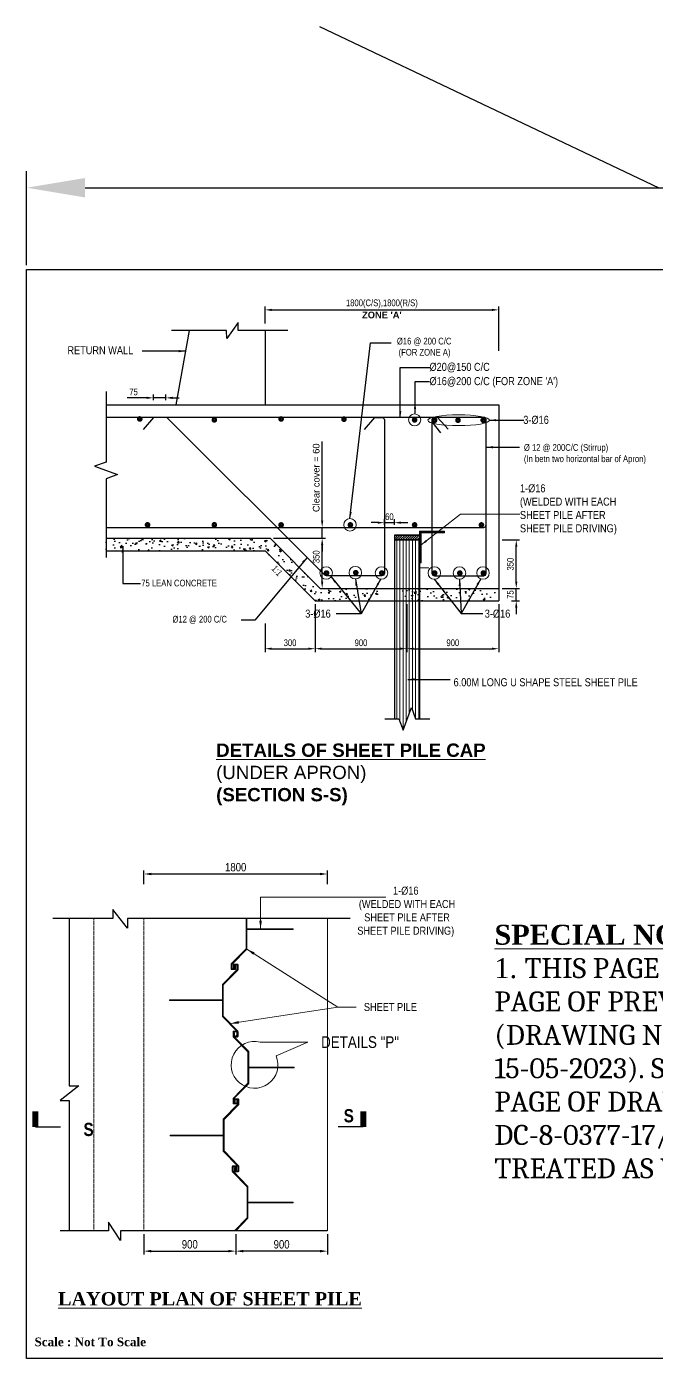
# Model space of a CAD drawing. Extents: x -119161 to 3778985, y -718511 to -30958.
# Drawn here: x 2916598 to 2920370, y -694622 to -686637 of the extents above; entities that cross this region are included whole.
import ezdxf

# ---------------------------------------------------------------- set-up
doc = ezdxf.new("R2010")
doc.units = 0
doc.header["$MEASUREMENT"] = 0
doc.linetypes.add('DASHED', pattern=[0.75, 0.5, -0.25])
doc.layers.get('0').update_dxf_attribs({"linetype": 'CONTINUOUS'})
doc.layers.get('DEFPOINTS').update_dxf_attribs({"linetype": 'CONTINUOUS'})
for name, color, linetype, lineweight in [('Dim', 7, 'CONTINUOUS', 9), ('HATCH', 252, 'CONTINUOUS', 5), ('ROD', 1, 'CONTINUOUS', 30), ('Sheet Pile', 13, 'CONTINUOUS', 18), ('slop', 8, 'CONTINUOUS', 9), ('TEXT-ROOM', 4, 'CONTINUOUS', 5)]:
    doc.layers.add(name, color=color, linetype=linetype, lineweight=lineweight)
for name, color, linetype in [('LINE', 7, 'CONTINUOUS'), ('REINF.', 1, 'CONTINUOUS'), ('TEXT', 10, 'CONTINUOUS'), ('TXT', 7, 'CONTINUOUS')]:
    doc.layers.add(name, color=color, linetype=linetype)
doc.styles.add('1-2', font='arial.ttf')
doc.styles.add('ARIAL', font='ARIALN.TTF')
doc.styles.add('Arial-25', font='arial.ttf')
doc.styles.add('DIM', font='isocp3.shx')
doc.styles.get("Standard").update_dxf_attribs({"font": 'times.ttf', "height": 250})
doc.styles.add('text', font='ARIALN.TTF', dxfattribs={"height": 1.6})
doc.dimstyles.new('1-2', dxfattribs={"dimtxt": 240, "dimasz": 360, "dimexe": 120, "dimexo": 120, "dimgap": 24, "dimtad": 1, "dimdec": 0, "dimzin": 3, "dimdsep": 46, "dimtxsty": '1-2', "dimblk": 'DOTSMALL', "dimcen": 0, "dimdle": 120, "dimclrd": 256, "dimclre": 256, "dimclrt": 6, "dimadec": 0, "dimazin": 0, "dimtfac": 0.6, "dimtdec": 0, "dimtofl": 0, "dimtmove": 2, "dimatfit": 3, "dimfxl": 2, "dimfrac": 1, "dimtolj": 1, "dimtzin": 0, "dimlwd": 13, "dimlwe": 13, "dimarcsym": 0})
doc.dimstyles.new('3', dxfattribs={"dimtxt": 225, "dimasz": 350, "dimexe": 100, "dimexo": 25, "dimgap": 9, "dimtad": 0, "dimdec": 0, "dimzin": 0, "dimdsep": 46, "dimtxsty": 'Standard', "dimcen": 0, "dimclrt": 256, "dimadec": 0, "dimazin": 0, "dimtfac": 1, "dimtdec": 0, "dimtofl": 0, "dimtmove": 2, "dimatfit": 3, "dimfxl": 1, "dimtolj": 1, "dimtzin": 0, "dimarcsym": 0})
doc.dimstyles.new('dim_20', dxfattribs={"dimtxt": 40, "dimasz": 40, "dimexe": 20, "dimexo": 20, "dimgap": 15, "dimtad": 1, "dimdec": 0, "dimzin": 0, "dimdsep": 46, "dimtxsty": 'DIM', "dimcen": 150, "dimclrd": 5, "dimclre": 5, "dimclrt": 7, "dimadec": 0, "dimazin": 0, "dimtfac": 1, "dimtdec": 0, "dimtmove": 0, "dimatfit": 3, "dimfxl": 20, "dimtolj": 1, "dimtzin": 0, "dimarcsym": 0})

# ---------------------------------------------------------------- blocks, each defined once
blk = doc.blocks.new('_DotSmall')
at = {"color": 0, "linetype": 'ByBlock', "const_width": 0.5}
blk.add_lwpolyline([(-0.0625, 0, 1), (0.0625, 0, 1)], format="xyb", close=True, dxfattribs=at)
blk = doc.blocks.new('*D461')
at = {"layer": 'DEFPOINTS', "color": 0, "lineweight": -2, "ltscale": 50}
for p in [(2917849.9, -693857.2), (2918399.9, -693857.2), (2917849.9, -693978.8)]:
    blk.add_point(p, dxfattribs=at)
at = {"layer": 'Dim', "color": 5, "lineweight": -2, "ltscale": 50}
for p, q in [((2917849.9, -693877.2), (2917849.9, -693998.8)), ((2918399.9, -693877.2), (2918399.9, -693998.8)), ((2918354.9, -693978.8), (2917894.9, -693978.8))]:
    blk.add_line(p, q, dxfattribs=at)
for points in [[(2917894.9, -693971.3), (2917894.9, -693986.3), (2917849.9, -693978.8)], [(2918354.9, -693971.3), (2918354.9, -693986.3), (2918399.9, -693978.8)]]:
    blk.add_solid(points, dxfattribs=at)
at = {"layer": 'Dim', "color": 7, "ltscale": 50, "insert": (2918124.9, -693938.3), "char_height": 50, "attachment_point": 5, "style": 'ARIAL'}
blk.add_mtext('\\A1;900', dxfattribs=at)
blk = doc.blocks.new('*D462')
at = {"layer": 'DEFPOINTS', "color": 0, "lineweight": -2, "ltscale": 50}
for p in [(2917299.9, -693857.2), (2917849.9, -693857.2), (2917849.9, -693978.8)]:
    blk.add_point(p, dxfattribs=at)
at = {"layer": 'Dim', "color": 5, "lineweight": -2, "ltscale": 50}
for p, q in [((2917299.9, -693877.2), (2917299.9, -693998.8)), ((2917849.9, -693877.2), (2917849.9, -693998.8)), ((2917344.9, -693978.8), (2917804.9, -693978.8))]:
    blk.add_line(p, q, dxfattribs=at)
for points in [[(2917344.9, -693971.3), (2917344.9, -693986.3), (2917299.9, -693978.8)], [(2917804.9, -693971.3), (2917804.9, -693986.3), (2917849.9, -693978.8)]]:
    blk.add_solid(points, dxfattribs=at)
at = {"layer": 'Dim', "color": 7, "ltscale": 50, "insert": (2917574.9, -693938.3), "char_height": 50, "attachment_point": 5, "style": 'ARIAL'}
blk.add_mtext('\\A1;900', dxfattribs=at)
blk = doc.blocks.new('*D463')
at = {"layer": 'DEFPOINTS', "color": 0, "lineweight": -2, "ltscale": 50}
for p in [(2917299.9, -691717.6), (2917299.9, -691798.6), (2918399.9, -691798.6)]:
    blk.add_point(p, dxfattribs=at)
at = {"layer": 'Dim', "color": 5, "lineweight": -2, "ltscale": 50}
for p, q in [((2917299.9, -691778.6), (2917299.9, -691697.6)), ((2918399.9, -691778.6), (2918399.9, -691697.6)), ((2918354.9, -691717.6), (2917344.9, -691717.6))]:
    blk.add_line(p, q, dxfattribs=at)
for points in [[(2917344.9, -691710.1), (2917344.9, -691725.1), (2917299.9, -691717.6)], [(2918354.9, -691710.1), (2918354.9, -691725.1), (2918399.9, -691717.6)]]:
    blk.add_solid(points, dxfattribs=at)
at = {"layer": 'Dim', "color": 7, "ltscale": 50, "insert": (2917849.9, -691677), "char_height": 50, "attachment_point": 5, "style": 'ARIAL'}
blk.add_mtext('\\A1;1800', dxfattribs=at)
blk = doc.blocks.new('sec')
at = {"layer": 'TEXT', "color": 5, "const_width": 200}
blk.add_lwpolyline([(0, 0), (0, 537)], dxfattribs=at)
at = {"layer": 'TEXT', "color": 5}
blk.add_lwpolyline([(0, 0), (-848, 0)], dxfattribs=at)
blk = doc.blocks.new('*D464')
at = {"layer": 'DEFPOINTS', "color": 0, "linetype": 'Continuous', "lineweight": -2}
for p in [(2918325.6, -690079.9), (2918875.6, -690079.9), (2918875.6, -690366.8)]:
    blk.add_point(p, dxfattribs=at)
at = {"layer": 'Dim', "color": 5, "linetype": 'Continuous', "lineweight": -2}
for p, q in [((2918325.6, -690099.9), (2918325.6, -690386.8)), ((2918875.6, -690099.9), (2918875.6, -690386.8)), ((2918365.6, -690366.8), (2918835.6, -690366.8))]:
    blk.add_line(p, q, dxfattribs=at)
for points in [[(2918365.6, -690360.2), (2918365.6, -690373.5), (2918325.6, -690366.8)], [(2918835.6, -690360.2), (2918835.6, -690373.5), (2918875.6, -690366.8)]]:
    blk.add_solid(points, dxfattribs=at)
at = {"layer": 'Dim', "color": 7, "linetype": 'Continuous', "insert": (2918600.6, -690331.4), "char_height": 40, "attachment_point": 5, "style": 'ARIAL'}
blk.add_mtext('\\A1;900', dxfattribs=at)
blk = doc.blocks.new('*D465')
at = {"layer": 'DEFPOINTS', "color": 0, "linetype": 'Continuous', "lineweight": -2}
for p in [(2918875.6, -690079.9), (2919425.6, -690079.9), (2919425.6, -690366.8)]:
    blk.add_point(p, dxfattribs=at)
at = {"layer": 'Dim', "color": 5, "linetype": 'Continuous', "lineweight": -2}
for p, q in [((2918875.6, -690099.9), (2918875.6, -690386.8)), ((2919425.6, -690099.9), (2919425.6, -690386.8)), ((2918915.6, -690366.8), (2919385.6, -690366.8))]:
    blk.add_line(p, q, dxfattribs=at)
for points in [[(2918915.6, -690360.2), (2918915.6, -690373.5), (2918875.6, -690366.8)], [(2919385.6, -690360.2), (2919385.6, -690373.5), (2919425.6, -690366.8)]]:
    blk.add_solid(points, dxfattribs=at)
at = {"layer": 'Dim', "color": 7, "linetype": 'Continuous', "insert": (2919150.6, -690331.4), "char_height": 40, "attachment_point": 5, "style": 'ARIAL'}
blk.add_mtext('\\A1;900', dxfattribs=at)
blk = doc.blocks.new('*D466')
at = {"layer": 'DEFPOINTS', "color": 0, "linetype": 'Continuous', "lineweight": -2}
for p in [(2919425.6, -689714.9), (2919530.8, -689714.9), (2919425.6, -690004.9)]:
    blk.add_point(p, dxfattribs=at)
at = {"layer": 'Dim', "color": 5, "linetype": 'Continuous', "lineweight": -2}
for p, q in [((2919445.6, -689714.9), (2919550.8, -689714.9)), ((2919530.8, -689964.9), (2919530.8, -689754.9)), ((2919445.6, -690004.9), (2919550.8, -690004.9))]:
    blk.add_line(p, q, dxfattribs=at)
for points in [[(2919524.2, -689754.9), (2919537.5, -689754.9), (2919530.8, -689714.9)], [(2919524.2, -689964.9), (2919537.5, -689964.9), (2919530.8, -690004.9)]]:
    blk.add_solid(points, dxfattribs=at)
at = {"layer": 'Dim', "color": 7, "linetype": 'Continuous', "insert": (2919495.4, -689859.9), "char_height": 40, "attachment_point": 5, "rotation": 90, "style": 'ARIAL'}
blk.add_mtext('\\A1;350', dxfattribs=at)
blk = doc.blocks.new('*D467')
at = {"layer": 'DEFPOINTS', "color": 0, "linetype": 'Continuous', "lineweight": -2}
for p in [(2917356.5, -688862.7), (2917356.5, -688895.9), (2917431.5, -688895.9)]:
    blk.add_point(p, dxfattribs=at)
at = {"layer": 'Dim', "color": 5, "linetype": 'Continuous', "lineweight": -2}
for p, q in [((2917316.5, -688862.7), (2917199.5, -688862.7)), ((2917356.5, -688875.9), (2917356.5, -688842.7)), ((2917431.5, -688862.7), (2917356.5, -688862.7)), ((2917431.5, -688875.9), (2917431.5, -688842.7)), ((2917471.5, -688862.7), (2917511.5, -688862.7))]:
    blk.add_line(p, q, dxfattribs=at)
for points in [[(2917316.5, -688856), (2917316.5, -688869.4), (2917356.5, -688862.7)], [(2917471.5, -688856), (2917471.5, -688869.4), (2917431.5, -688862.7)]]:
    blk.add_solid(points, dxfattribs=at)
at = {"layer": 'Dim', "color": 7, "linetype": 'Continuous', "insert": (2917238, -688827.3), "char_height": 40, "attachment_point": 5, "style": 'ARIAL'}
blk.add_mtext('\\A1;75', dxfattribs=at)
blk = doc.blocks.new('*D468')
at = {"layer": 'DEFPOINTS', "color": 0, "lineweight": -2, "ltscale": 50}
for p in [(2918056.6, -689704.9), (2918368, -689704.9), (2918356.6, -690004.9)]:
    blk.add_point(p, dxfattribs=at)
at = {"layer": 'Dim', "color": 5, "lineweight": -2, "ltscale": 50}
for p, q in [((2918076.6, -689704.9), (2918388, -689704.9)), ((2918368, -689964.9), (2918368, -689744.9)), ((2918376.6, -690004.9), (2918388, -690004.9))]:
    blk.add_line(p, q, dxfattribs=at)
for points in [[(2918361.3, -689744.9), (2918374.6, -689744.9), (2918368, -689704.9)], [(2918361.3, -689964.9), (2918374.6, -689964.9), (2918368, -690004.9)]]:
    blk.add_solid(points, dxfattribs=at)
at = {"layer": 'Dim', "color": 7, "ltscale": 50, "insert": (2918332.5, -689815.6), "char_height": 40, "attachment_point": 5, "rotation": 90, "style": 'ARIAL'}
blk.add_mtext('\\A1;350', dxfattribs=at)
blk = doc.blocks.new('*D469')
at = {"layer": 'DEFPOINTS', "color": 0, "linetype": 'Continuous', "lineweight": -2}
for p in [(2918025.6, -690196.4), (2918325.6, -690285.9), (2918325.6, -690366.8)]:
    blk.add_point(p, dxfattribs=at)
at = {"layer": 'Dim', "color": 5, "linetype": 'Continuous', "lineweight": -2}
for p, q in [((2918025.6, -690216.4), (2918025.6, -690386.8)), ((2918325.6, -690305.9), (2918325.6, -690386.8)), ((2918065.6, -690366.8), (2918285.6, -690366.8))]:
    blk.add_line(p, q, dxfattribs=at)
for points in [[(2918065.6, -690360.2), (2918065.6, -690373.5), (2918025.6, -690366.8)], [(2918285.6, -690360.2), (2918285.6, -690373.5), (2918325.6, -690366.8)]]:
    blk.add_solid(points, dxfattribs=at)
at = {"layer": 'Dim', "color": 7, "linetype": 'Continuous', "insert": (2918175.6, -690331.4), "char_height": 40, "attachment_point": 5, "style": 'ARIAL'}
blk.add_mtext('\\A1;300', dxfattribs=at)
blk = doc.blocks.new('*D470')
at = {"layer": 'DEFPOINTS', "color": 0, "lineweight": -2, "ltscale": 50}
for p in [(2918800.6, -689611), (2918740.6, -689644.7), (2918800.6, -689644.7)]:
    blk.add_point(p, dxfattribs=at)
at = {"layer": 'Dim', "color": 5, "lineweight": -2, "ltscale": 50}
for p, q in [((2918700.6, -689611), (2918660.6, -689611)), ((2918740.6, -689624.7), (2918740.6, -689591)), ((2918740.6, -689611), (2918800.6, -689611)), ((2918800.6, -689624.7), (2918800.6, -689591)), ((2918840.6, -689611), (2918880.6, -689611))]:
    blk.add_line(p, q, dxfattribs=at)
for points in [[(2918700.6, -689604.4), (2918700.6, -689617.7), (2918740.6, -689611)], [(2918840.6, -689604.4), (2918840.6, -689617.7), (2918800.6, -689611)]]:
    blk.add_solid(points, dxfattribs=at)
at = {"layer": 'Dim', "color": 7, "ltscale": 50, "insert": (2918770.6, -689575.6), "char_height": 40, "attachment_point": 5, "style": 'ARIAL'}
blk.add_mtext('\\A1;60', dxfattribs=at)
blk = doc.blocks.new('*D471')
at = {"layer": 'DEFPOINTS', "color": 0, "lineweight": -2, "ltscale": 50}
for p in [(2918037.7, -689639.9), (2918056.6, -689704.9), (2918368, -689639.9)]:
    blk.add_point(p, dxfattribs=at)
at = {"layer": 'Dim', "color": 5, "lineweight": -2, "ltscale": 50}
for p, q in [((2918368, -689599.9), (2918368, -689123.8)), ((2918057.7, -689639.9), (2918388, -689639.9)), ((2918076.6, -689704.9), (2918388, -689704.9)), ((2918368, -689704.9), (2918368, -689639.9)), ((2918368, -689744.9), (2918368, -689784.9))]:
    blk.add_line(p, q, dxfattribs=at)
for points in [[(2918361.3, -689599.9), (2918374.6, -689599.9), (2918368, -689639.9)], [(2918361.3, -689744.9), (2918374.6, -689744.9), (2918368, -689704.9)]]:
    blk.add_solid(points, dxfattribs=at)
at = {"layer": 'Dim', "color": 7, "ltscale": 50, "insert": (2918332.3, -689341.8), "char_height": 40, "attachment_point": 5, "rotation": 90, "style": 'DIM'}
blk.add_mtext('\\A1;{\\fArial|b0|i0|c0|p34;Clear cover = 60}', dxfattribs=at)
blk = doc.blocks.new('*D472')
at = {"layer": 'DEFPOINTS', "color": 0, "linetype": 'Continuous', "lineweight": -2}
for p in [(2919425.6, -688335.3), (2918025.6, -688436.4), (2919425.6, -688600.1)]:
    blk.add_point(p, dxfattribs=at)
at = {"layer": 'Dim', "color": 5, "linetype": 'Continuous', "lineweight": -2}
for p, q in [((2918025.6, -688416.4), (2918025.6, -688315.3)), ((2918065.6, -688335.3), (2919385.6, -688335.3)), ((2919425.6, -688580.1), (2919425.6, -688315.3))]:
    blk.add_line(p, q, dxfattribs=at)
for points in [[(2918065.6, -688328.6), (2918065.6, -688342), (2918025.6, -688335.3)], [(2919385.6, -688328.6), (2919385.6, -688342), (2919425.6, -688335.3)]]:
    blk.add_solid(points, dxfattribs=at)
at = {"layer": 'Dim', "color": 7, "linetype": 'Continuous', "char_height": 40, "attachment_point": 5, "style": 'ARIAL'}
for s, insert in [('\\A1;1800(C/S),1800(R/S)', (2918725.6, -688299.1)), ("\\A1;{\\fArial|b1|i0|c0|p34;ZONE 'A'}", (2918725.6, -688366))]:
    blk.add_mtext(s, dxfattribs=dict(at, insert=insert))
blk = doc.blocks.new('*D473')
at = {"layer": 'DEFPOINTS', "color": 0, "linetype": 'Continuous', "lineweight": -2}
for p in [(2919461, -690004.9), (2919530.8, -690004.9), (2919482.4, -690079.9)]:
    blk.add_point(p, dxfattribs=at)
at = {"layer": 'Dim', "color": 5, "linetype": 'Continuous', "lineweight": -2}
for p, q in [((2919530.8, -689964.9), (2919530.8, -689924.9)), ((2919481, -690004.9), (2919550.8, -690004.9)), ((2919530.8, -690079.9), (2919530.8, -690004.9)), ((2919502.4, -690079.9), (2919550.8, -690079.9)), ((2919530.8, -690119.9), (2919530.8, -690159.9))]:
    blk.add_line(p, q, dxfattribs=at)
for points in [[(2919524.2, -689964.9), (2919537.5, -689964.9), (2919530.8, -690004.9)], [(2919524.2, -690119.9), (2919537.5, -690119.9), (2919530.8, -690079.9)]]:
    blk.add_solid(points, dxfattribs=at)
at = {"layer": 'Dim', "color": 7, "linetype": 'Continuous', "insert": (2919495.5, -690042.4), "char_height": 40, "attachment_point": 5, "rotation": 90, "style": 'ARIAL'}
blk.add_mtext('\\A1;75', dxfattribs=at)
blk = doc.blocks.new('*D474')
at = {"layer": 'DEFPOINTS', "color": 0, "lineweight": -2, "ltscale": 0.5}
for p in [(2925830.5, -687602.9), (2916597.5, -688092.7), (2925830.5, -688092.7)]:
    blk.add_point(p, dxfattribs=at)
at = {"layer": 'LINE', "color": 0, "lineweight": -2, "ltscale": 0.5}
for p, q in [((2916597.5, -688067.7), (2916597.5, -687502.9)), ((2925830.5, -688067.7), (2925830.5, -687502.9)), ((2916947.5, -687602.9), (2920858.5, -687602.9)), ((2925480.5, -687602.9), (2921569.6, -687602.9))]:
    blk.add_line(p, q, dxfattribs=at)
for points in [[(2916947.5, -687544.6), (2916947.5, -687661.3), (2916597.5, -687602.9)], [(2925480.5, -687544.6), (2925480.5, -687661.3), (2925830.5, -687602.9)]]:
    blk.add_solid(points, dxfattribs=at)
at = {"layer": 'LINE', "ltscale": 0.5, "insert": (2921214, -687602.9), "char_height": 250, "attachment_point": 5}
blk.add_mtext('\\A1;9233', dxfattribs=at)

msp = doc.modelspace()

# ---------------------------------------------------------------- hatches: boundary and pattern name
at = {"layer": 'Dim', "lineweight": 15}
h = msp.add_hatch(dxfattribs=at)
h.set_pattern_fill('ANSI31', color=15)
h.set_pattern_definition([(45, (2787917.10823, -684996.89065), (-0.08838834765, 0.08838834765), [])])
h.paths.add_polyline_path([(2918950.6, -689662.6), (2918950.6, -689852.6), (2918960.6, -689852.6), (2918960.6, -689672.6), (2919100.6, -689672.6), (2919100.6, -689662.6)])
at = {"layer": 'HATCH', "ltscale": 50}
h = msp.add_hatch(dxfattribs=at)
h.set_pattern_fill('ANSI31', color=256, scale=80)
h.set_pattern_definition([(45, (42193.403, 33537.246), (-7.071067812, 7.071067812), [])])
h.paths.add_polyline_path([(2918950.6, -689686.6), (2918800.6, -689686.6), (2918800.6, -689714.9), (2918950.6, -689714.9)])
h = msp.add_hatch(dxfattribs=at)
h.set_pattern_fill('ANSI31', color=256, scale=150, angle=45)
h.set_pattern_definition([(90, (62365.126, 31984.363), (-18.75, 4e-15), [])])
h.paths.add_polyline_path([(2918803.8, -690787), (2918827.7, -690787), (2918852.7, -690855.7), (2918902.7, -690718.4), (2918927.7, -690787), (2918950.4, -690787), (2918949.4, -689715.9), (2918801.5, -689715.9)])
at = {"layer": 'TXT', "ltscale": 50}
h = msp.add_hatch(dxfattribs=at)
h.set_pattern_fill('AR-CONC', color=256, scale=15)
h.set_pattern_definition([(50, (62267.22, 31964.16), (107.5890274, -9.4128202), [11.25, -123.75]), (355, (62267.22, 31964.16), (-20.8127, 112.82882), [9, -99]), (100.4514445, (62276.19, 31963.38), (86.776327, 103.4159986), [9.561029, -105.171317]), (46.1842, (62267.22, 31994.16), (160.0861996, -24.827892), [16.875, -185.625]), (96.6356355, (62280.56, 31992.1), (140.199292, 146.11779), [14.341551, -157.757064]), (351.184164, (62267.22, 31994.16), (140.199292, 146.11779), [13.5, -148.5]), (21, (62282.22, 31986.66), (89.5360578, -60.3928336), [11.25, -123.75]), (326, (62282.22, 31986.66), (36.4972998, 108.7725068), [9, -99]), (71.4514447, (62289.68, 31981.63), (126.0333565, 48.379673), [9.5610285, -105.171317]), (37.5, (62267.22, 31964.16), (1.8239783, 49.93407807), [0, -97.8, 0, -100.5, 0, -99.375]), (7.5, (62267.22, 31964.16), (39.4604306, 59.1617568), [0, -57.3, 0, -95.55, 0, -37.875]), (327.5, (62233.77, 31964.16), (80.0733654, -3.38323076), [0, -37.5, 0, -117, 0, -155.25]), (317.5, (62218.77, 31964.16), (87.4779254, 15.0157473), [0, -48.75, 0, -77.7, 0, -110.25])])
h.paths.add_polyline_path([(2919425.6, -690004.9), (2918850.6, -690004.9), (2918850.6, -690079.9), (2919425.6, -690079.9)])
h.paths.add_polyline_path([(2917073.3, -689704.9), (2917073.3, -689779.9), (2918025.6, -689779.9), (2918325.6, -690079.9), (2918700.6, -690079.9), (2918700.6, -690004.9), (2918356.6, -690004.9), (2918056.6, -689704.9)])

# ---------------------------------------------------------------- linework, layer by layer
at = {"layer": 'Dim', "ltscale": 50}
for points in [[(2918800.6, -689714.9), (2918800.6, -689686.6), (2918950.6, -689686.6), (2918950.6, -689714.9)], [(2917928, -692875.9), (2917928, -692879.9)]]:
    msp.add_lwpolyline(points, dxfattribs=at)
at = {"layer": 'Dim', "color": 7, "lineweight": 15}
for points in [[(2918930.6, -689714.9), (2918950.6, -689714.9)], [(2918950.6, -689852.6), (2918950.6, -689662.6), (2919100.6, -689662.6), (2919100.6, -689672.6), (2919100.6, -689672.6), (2919100.6, -689672.6)], [(2918960.6, -689852.6), (2918960.6, -689672.6), (2919100.6, -689672.6)], [(2918960.6, -689852.6), (2918950.6, -689852.6)], [(2918399.9, -691984.6), (2918399.9, -693857.2)], [(2917916.9, -692046.6), (2918194.9, -692046.6)], [(2917916.9, -692050.6), (2918194.9, -692050.6)], [(2918194.9, -692046.6), (2918194.9, -692050.6)], [(2917769.9, -692472.3), (2917452.4, -692472.3)], [(2917452.4, -692472.3), (2917452.4, -692476.3)], [(2917769.9, -692476.3), (2917452.4, -692476.3)], [(2917928, -692875.9), (2918199.5, -692875.9)], [(2917928, -692879.9), (2918199.5, -692879.9)], [(2918199.5, -692875.9), (2918199.5, -692879.9)], [(2917775, -693283.9), (2917457.4, -693283.9)], [(2917457.4, -693283.9), (2917457.4, -693287.9)], [(2917775, -693287.9), (2917457.4, -693287.9)], [(2917923.4, -693684.4), (2918194.9, -693684.4)], [(2917923.4, -693688.4), (2918194.9, -693688.4)], [(2918194.9, -693684.4), (2918194.9, -693688.4)]]:
    msp.add_lwpolyline(points, dxfattribs=at)
at = {"layer": 'Dim', "color": 7, "linetype": 'DASHED', "lineweight": 15, "ltscale": 10}
for points in [[(2916999.9, -691984.6), (2916999.9, -693857.2)], [(2917299.9, -691984.6), (2917299.9, -693857.2)]]:
    msp.add_lwpolyline(points, dxfattribs=at)
at = {"layer": 'Dim', "color": 1, "linetype": 'Continuous', "lineweight": 15, "ltscale": 10}
msp.add_lwpolyline([(2917996.7, -692726.3), (2918281.8, -692726.3), (2918091.7, -692807.7, -4.239272)], format="xyb", close=True, dxfattribs=at)
at = {"layer": 'Dim', "ltscale": 50}
for centre, radius in [((2918921.9, -688995.1), 36.3), ((2918534.6, -689624.1), 37.5), ((2918391.8, -689912.5), 37.5), ((2918567, -689910.9), 37.5), ((2918723.2, -689912.5), 37.5), ((2919039.8, -689912.5), 37.5), ((2919190.5, -689913.1), 37.5), ((2919331.3, -689912.5), 37.5)]:
    msp.add_circle(centre, radius, dxfattribs=at)
msp.add_ellipse((2919185.5, -688996.9), major_axis=(-184.8, -0.1), ratio=0.176239, dxfattribs=at)
at = {"layer": 'LINE', "color": 0, "linetype": 'ByBlock', "lineweight": -2}
msp.add_line((2918352.1, -686637), (2920385.3, -687602.9), dxfattribs=at)
at = {"layer": 'LINE'}
msp.add_lwpolyline([(2925830.5, -694621.7), (2916597.5, -694621.7), (2916597.5, -688092.7), (2925830.5, -688092.7)], close=True, dxfattribs=at)
at = {"layer": 'LINE', "linetype": 'Continuous', "ltscale": 50}
for points in [[(2918161.3, -688459.7), (2917865.6, -688459.7), (2917864.5, -688411.6), (2917796, -688507.8), (2917795.6, -688459.7), (2917465.9, -688459.7)], [(2917073.3, -688825.6), (2917073.3, -689248.1), (2917004.6, -689273.1), (2917142, -689323.1), (2917073.3, -689348.1), (2917073.3, -689819.1)], [(2918742.7, -690787), (2918827.7, -690787), (2918852.7, -690855.7), (2918902.7, -690718.4), (2918927.7, -690787), (2919012.7, -690787)]]:
    msp.add_lwpolyline(points, dxfattribs=at)
at = {"layer": 'LINE', "ltscale": 50}
for points in [[(2917571.2, -688459.7), (2917491.5, -688904.9)], [(2918025.6, -688459.7), (2918025.6, -688904.9)], [(2917073.3, -688904.9), (2919425.6, -688904.9)], [(2919425.6, -688904.9), (2919425.6, -690079.9)], [(2917073.3, -689704.9), (2918056.6, -689704.9)], [(2918056.6, -689704.9), (2918356.6, -690004.9)], [(2917073.3, -689779.9), (2918025.6, -689779.9)], [(2918025.6, -689779.9), (2918325.6, -690079.9)], [(2918356.6, -690004.9), (2919425.6, -690004.9)], [(2918325.6, -690079.9), (2919425.6, -690079.9)]]:
    msp.add_lwpolyline(points, dxfattribs=at)
at = {"layer": 'LINE', "color": 13, "ltscale": 50, "const_width": 10}
msp.add_lwpolyline([(2918800.6, -689686.6), (2918950.6, -689686.6)], dxfattribs=at)
at = {"layer": 'LINE', "ltscale": 50, "const_width": 10}
msp.add_lwpolyline([(2918800.6, -689714.9), (2918950.6, -689714.9)], dxfattribs=at)
at = {"layer": 'LINE'}
for points in [[(2918800.6, -689714.9), (2918800.6, -690787)], [(2918950.6, -689714.9), (2918950.6, -690787)]]:
    msp.add_lwpolyline(points, dxfattribs=at)
at = {"layer": 'LINE', "color": 5}
for points in [[(2918536.7, -691984.6), (2917201.7, -691984.6), (2917201.7, -692043.2), (2917114.3, -691931.3), (2917114.3, -691984.6), (2916754.9, -691984.6)], [(2916851.9, -691984.6), (2916851.9, -692988.3), (2916910.5, -692988.3), (2916798.6, -693075.7), (2916851.9, -693075.7), (2916851.9, -693857.2)], [(2918397.6, -693857.2), (2917159.6, -693857.2), (2917159.6, -693914.2), (2917087.9, -693806), (2917087.9, -693857.2), (2916798.6, -693857.2)]]:
    msp.add_lwpolyline(points, dxfattribs=at)
at = {"layer": 'REINF.'}
for points in [[(2919059.1, -688981.3, 0.111186), (2919052.7, -688979.9), (2919040.6, -688979.9, 0.414214), (2919025.6, -688994.9), (2919025.6, -689914.9, 0.414214), (2919040.6, -689929.9), (2919335.6, -689929.9, 0.414214), (2919350.6, -689914.9), (2919350.6, -688994.9, 0.414214), (2919335.6, -688979.9), (2917073.3, -688979.9)], [(2918680.6, -688979.9), (2918725.6, -688979.9, -0.414214), (2918740.6, -688994.9), (2918740.6, -689914.9, -0.414214), (2918725.6, -689929.9), (2918393.9, -689929.9, -0.198912), (2918383.3, -689925.5), (2917442.1, -688984.3, 0.198912), (2917431.5, -688979.9), (2917360.6, -688979.9)], [(2917073.3, -689639.9), (2919335.6, -689639.9, 0.414214), (2919350.6, -689624.9), (2919350.6, -689604.9, 0.010712), (2919350.6, -689590.2)]]:
    msp.add_lwpolyline(points, format="xyb", dxfattribs=at)
for points in [[(2917356.5, -688979.9), (2917295.5, -689053)], [(2918680.7, -688979.9), (2918619.7, -689053)], [(2919026.8, -688989), (2919025.6, -688994.9), (2919025.6, -689007), (2919077.7, -689072.3)], [(2919059.1, -688981.3), (2919123.8, -689049.9)]]:
    msp.add_lwpolyline(points, dxfattribs=at)
at = {"layer": 'ROD', "const_width": 18.2}
for points in [[(2917267.8, -688986.8, 1), (2917282.6, -688991.8, 1)], [(2917714.5, -688992.5, 1), (2917729.3, -688997.4, 1)], [(2918129.3, -688986.9, -1), (2918114.5, -688991.9, -1)], [(2918506.2, -688988.2, -1), (2918491.3, -688993.1, -1)], [(2918914.5, -688992.6, 1), (2918929.3, -688997.6, 1)], [(2919034.1, -688994.4, 1), (2919049, -688999.3, 1)], [(2919174.3, -688994.4, 1), (2919189.2, -688999.3, 1)], [(2919340.3, -688994.4, -1), (2919325.4, -688999.3, -1)], [(2917314.5, -689621.7, 1), (2917329.3, -689626.7, 1)], [(2917714.5, -689621.7, 1), (2917729.3, -689626.7, 1)], [(2918129.3, -689622.2, -1), (2918114.5, -689627.1, -1)], [(2918544.3, -689622.2, -1), (2918529.5, -689627.1, -1)], [(2918914.5, -689622.2, 1), (2918929.3, -689627.1, 1)], [(2919329.3, -689622.2, -1), (2919314.5, -689627.1, -1)], [(2918386.6, -689910.6, 1), (2918401.5, -689915.5, 1)], [(2918576.7, -689908.9, -1), (2918561.9, -689913.9, -1)], [(2918732.9, -689910.6, -1), (2918718, -689915.5, -1)], [(2919034.6, -689910.6, 1), (2919049.5, -689915.5, 1)], [(2919200.2, -689911.1, -1), (2919185.3, -689916.1, -1)], [(2919341, -689910.6, -1), (2919326.1, -689915.5, -1)]]:
    msp.add_lwpolyline(points, format="xyb", close=True, dxfattribs=at)
at = {"layer": 'Sheet Pile', "color": 7, "lineweight": 15}
for points in [[(2917850, -692266.9), (2917850, -692266.9), (2917850, -692286, -0.414214), (2917845, -692291), (2917828, -692291, -0.414214), (2917823, -692286), (2917823, -692259, -0.228452), (2917824.9, -692255.1), (2917911.9, -692165.9), (2917911.9, -691984.6)], [(2917845, -692266.9), (2917845, -692286), (2917828, -692286), (2917828, -692259, 0.031344), (2917828.5, -692258.6), (2917916.9, -692168), (2917916.9, -691984.6)], [(2917841.9, -692281.8), (2917841.9, -692262.7), (2917858.8, -692262.7), (2917858.8, -692289.7, 0.031344), (2917858.4, -692290.1), (2917769.9, -692380.7), (2917769.9, -692571.9), (2917858.4, -692662.5, 0.031344), (2917858.8, -692663), (2917858.8, -692690), (2917841.9, -692690), (2917841.9, -692670.8)], [(2917836.9, -692281.8), (2917836.9, -692281.8), (2917836.9, -692262.7, -0.414214), (2917841.9, -692257.7), (2917858.8, -692257.7, -0.414214), (2917863.8, -692262.7), (2917863.8, -692289.7, -0.228452), (2917861.9, -692293.6), (2917774.9, -692382.8), (2917774.9, -692569.9), (2917861.9, -692659.1, -0.228452), (2917863.8, -692663), (2917863.8, -692690, -0.414214), (2917858.8, -692695), (2917841.9, -692695, -0.414214), (2917836.9, -692690), (2917836.9, -692670.8), (2917836.9, -692670.8)], [(2917861.1, -693072.4), (2917861.1, -693072.4), (2917861.1, -693091.5, -0.414214), (2917856.1, -693096.5), (2917839.1, -693096.5, -0.414214), (2917834.1, -693091.5), (2917834.1, -693064.6, -0.228452), (2917836, -693060.7), (2917923, -692971.5), (2917923, -692784.4), (2917836, -692695.2, -0.228452), (2917834.1, -692691.3), (2917834.1, -692664.3, -0.414214), (2917839.1, -692659.3), (2917856.1, -692659.3, -0.414214), (2917861.1, -692664.3), (2917861.1, -692683.4), (2917861.1, -692683.4)], [(2917856.1, -693072.4), (2917856.1, -693091.5), (2917839.1, -693091.5), (2917839.1, -693064.6, 0.031344), (2917839.6, -693064.1), (2917928, -692973.5), (2917928, -692782.3), (2917839.6, -692691.7, 0.031344), (2917839.1, -692691.3), (2917839.1, -692664.3), (2917856.1, -692664.3), (2917856.1, -692683.4)], [(2917846.9, -693089.4), (2917846.9, -693070.3), (2917863.8, -693070.3), (2917863.8, -693097.3, 0.031344), (2917863.4, -693097.7), (2917775, -693188.3), (2917775, -693379.5), (2917863.4, -693470.1, 0.031344), (2917863.8, -693470.5), (2917863.8, -693497.5), (2917846.9, -693497.5), (2917846.9, -693478.4)], [(2917841.9, -693089.4), (2917841.9, -693089.4), (2917841.9, -693070.3, -0.414214), (2917846.9, -693065.3), (2917863.8, -693065.3, -0.414214), (2917868.8, -693070.3), (2917868.8, -693097.3, -0.228452), (2917866.9, -693101.2), (2917780, -693190.3), (2917780, -693377.5), (2917866.9, -693466.6, -0.228452), (2917868.8, -693470.5), (2917868.8, -693497.5, -0.414214), (2917863.8, -693502.5), (2917846.9, -693502.5, -0.414214), (2917841.9, -693497.5), (2917841.9, -693478.4), (2917841.9, -693478.4)], [(2917843, -693857.2), (2917918.4, -693780), (2917918.4, -693592.9), (2917831.4, -693503.7, -0.228452), (2917829.5, -693499.8), (2917829.5, -693472.8, -0.414214), (2917834.5, -693467.8), (2917851.5, -693467.8, -0.414214), (2917856.5, -693472.8), (2917856.5, -693491.9), (2917856.5, -693491.9)], [(2917850, -693857.2), (2917923.4, -693782), (2917923.4, -693590.8), (2917835, -693500.2, 0.031344), (2917834.5, -693499.8), (2917834.5, -693472.8), (2917851.5, -693472.8), (2917851.5, -693491.9)]]:
    msp.add_lwpolyline(points, format="xyb", dxfattribs=at)
for points in [[(2917850, -692266.9), (2917845, -692266.9)], [(2917836.9, -692281.8), (2917841.9, -692281.8)], [(2917836.9, -692281.8), (2917841.9, -692281.8)], [(2917836.9, -692670.8), (2917841.9, -692670.8)], [(2917836.9, -692670.8), (2917841.9, -692670.8)], [(2917836.9, -692670.8), (2917841.9, -692670.8)], [(2917856.5, -692685.4), (2917851.5, -692685.4)], [(2917861.1, -693072.4), (2917856.1, -693072.4)], [(2917861.1, -693072.4), (2917856.1, -693072.4)], [(2917841.9, -693089.4), (2917846.9, -693089.4)], [(2917841.9, -693089.4), (2917846.9, -693089.4)], [(2917841.9, -693478.4), (2917846.9, -693478.4)], [(2917843.3, -693478.4), (2917846.9, -693478.4)], [(2917843.3, -693478.4), (2917846.9, -693478.4)], [(2917851.5, -693492), (2917856.5, -693492)]]:
    msp.add_lwpolyline(points, dxfattribs=at)

# ---------------------------------------------------------------- block references
at = {"layer": 'slop', "yscale": 0.1763999999966472, "zscale": 0.1764000000001069}
for p, xscale in [((2916649.8, -693234.5), -0.1763999997638166), ((2918614.3, -693234.5), 0.1763999997638166)]:
    msp.add_blockref('sec', p, dxfattribs=dict(at, xscale=xscale))

# ---------------------------------------------------------------- texts
at = {"layer": 'Dim', "color": 7, "ltscale": 50, "char_height": 40, "attachment_point": 1, "style": 'ARIAL'}
for s, insert, width in [('\\pi221.7;Ø16 @ 200 C/C\\P\\pi231.9;(FOR ZONE A)', (2918594.1, -688502.7), 837.214), ('Ø 12 @ 200C/C (Stirrup)', (2919576.7, -689140.3), 705.75), ('(In betn two horizontal bar of Apron) ', (2919576.7, -689208), 1148.638), ('75 LEAN CONCRETE', (2917284.1, -689953.3), 1148.638), ('\\pi221.7;Ø12 @ 200 C/C', (2917249.5, -690169.8), 837.214)]:
    msp.add_mtext(s, dxfattribs=dict(at, insert=insert, width=width))
at = {"layer": 'LINE', "color": 0, "ltscale": 50, "char_height": 48, "attachment_point": 1, "style": 'ARIAL'}
for s, insert, width in [('{\\C7;RETURN WALL}', (2916841.8, -688553), 1052.552), ('{\\C7;%%C20@150 C/C }', (2919010.9, -688653), 1052.552), ("{\\C7;%%C16@200 C/C (FOR ZONE 'A')}", (2919010.9, -688738.4), 1052.552), ('{\\C7;3-%%C16}', (2919573, -688970.5), 300.307), ('{\\C7;1-%%C16\\P(WELDED WITH EACH\\PSHEET PILE AFTER \\PSHEET PILE DRIVING)}', (2919553, -689381), 823.745), ('{\\C7;3-%%C16}', (2918266.4, -690132.5), 823.745), ('{\\C7;3-%%C16}', (2919342.1, -690132.5), 823.745), ('{\\C7;6.00M LONG U SHAPE STEEL SHEET PILE }', (2919155.3, -690543.9), 1089.847)]:
    msp.add_mtext(s, dxfattribs=dict(at, insert=insert, width=width))
at = {"layer": 'LINE', "color": 7, "attachment_point": 5, "style": 'ARIAL'}
for s, insert, char_height, width in [('1-%%C16\\P (WELDED WITH EACH\\P SHEET PILE AFTER \\PSHEET PILE DRIVING)', (2918868.7, -691944.9), 48, 1160.031), ('SHEET PILE', (2918776.8, -692515.3), 48, 415.803), ('DETAILS "P"', (2918595, -692725.9), 70, 1003.095)]:
    msp.add_mtext(s, dxfattribs=dict(at, insert=insert, char_height=char_height, width=width))
at = {"layer": 'LINE', "color": 7, "lineweight": 9, "insert": (2919400.1, -692021.9), "char_height": 144, "width": 3622.185, "attachment_point": 1, "style": 'Arial-25'}
msp.add_mtext('\\A1;{\\fTimes New Roman|b1|i0|c0|p18;\\H0.8333x;\\LSPECIAL NOTES:\\l^J\\fTimes New Roman|b0|i0|c0|p18;1. \\A0;\\fCambria|b0|i0|c0|p18;\\C256;THIS PAGE OF DRAWING SUPERSEDES THE PAGE OF PREVIOUSLY APPROVED DRAWING    (DRAWING NO : DC-8-0377-17/23; DATED: 15-05-2023). SO THE PREVIOUSLY APPROVED PAGE OF DRAWING (DRAWING NO : DC-8-0377-17/23; DATED: 15-05-2023) WILL BE TREATED AS VOID.\\P\\A1;\\fTimes New Roman|b0|i0|c0|p18;\\H1.2x;\\C7;  }', dxfattribs=at)
at = {"layer": 'TEXT', "color": 7, "char_height": 79.38, "style": 'text'}
for insert, width, attachment_point in [((2918557.8, -693127.3), 64.786, 3), ((2916938.3, -693209.3), 114.666, 1)]:
    msp.add_mtext('{\\fArial Narrow|b1|i0|c0|p34;S}', dxfattribs=dict(at, insert=insert, width=width, attachment_point=attachment_point))
at = {"layer": 'TEXT', "color": 0, "linetype": 'ByBlock', "insert": (2916644.6, -694496.9), "char_height": 52.029, "width": 964.549, "attachment_point": 1, "style": 'ARIAL'}
msp.add_mtext('{\\fTimes New Roman|b1|i0|c0|p18;Scale : Not To Scale}', dxfattribs=at)
at = {"layer": 'TEXT-ROOM', "char_height": 80, "attachment_point": 4}
for s, insert, width in [('{\\fArial|b1|i0|c0|p34;\\L\\C0;DETAILS OF SHEET PILE CAP\\P\\fArial|b0|i0|c0|p34;\\l(UNDER APRON)\\P\\fArial|b1|i0|c0|p34;(SECTION S-S)}', (2917733, -691120.6), 5733.577), ('{\\fTimes New Roman|b1|i0|c0|p18;\\L\\C7;LAYOUT PLAN OF SHEET PILE}', (2916786, -694265), 1838.722)]:
    msp.add_mtext(s, dxfattribs=dict(at, insert=insert, width=width))
at = {"layer": 'TXT', "color": 0, "style": 'ARIAL'}
msp.add_text('1:1', height=40, rotation=312.14299, dxfattribs=at).set_placement((2918061.5, -689888.6))

# ---------------------------------------------------------------- dimensions: what is measured, and where the dimension line sits
at = {"layer": 'Dim', "linetype": 'Continuous'}
for base, p1, p2, text, override, picture, middle in [((2919425.6, -688335.3), (2918025.6, -688436.4), (2919425.6, -688600.1), "1800(C/S),1800(R/S)\\X{\\fArial|b1|i0|c0|p34;ZONE 'A'}", {"dimgap": 10, "dimtxsty": 'ARIAL'}, '*D472', (2918725.6, -688335.3)), ((2918875.6, -690366.8), (2918325.6, -690079.9), (2918875.6, -690079.9), '900', {"dimtxsty": 'ARIAL'}, '*D464', (2918600.6, -690331.4)), ((2919425.6, -690366.8), (2918875.6, -690079.9), (2919425.6, -690079.9), '900', {"dimtxsty": 'ARIAL'}, '*D465', (2919150.6, -690331.4)), ((2918325.6, -690366.8), (2918025.6, -690196.4), (2918325.6, -690285.9), '300', {"dimtxsty": 'ARIAL'}, '*D469', (2918175.6, -690331.4))]:
    dim = msp.add_linear_dim(base=base, p1=p1, p2=p2, text=text, dimstyle='dim_20', override=override, dxfattribs=at)
    dim.commit()
    dim.dimension.update_dxf_attribs({"geometry": picture, "text_midpoint": middle})
dim = msp.add_linear_dim(base=(2917356.5, -688862.7), p1=(2917431.5, -688895.9), p2=(2917356.5, -688895.9), dimstyle='dim_20', override={"dimtxsty": 'ARIAL'}, dxfattribs=at)
dim.commit()
dim.dimension.update_dxf_attribs({"geometry": '*D467', "text_midpoint": (2917238, -688827.3)})
at = {"layer": 'Dim', "ltscale": 50}
dim = msp.add_linear_dim(base=(2918368, -689639.9), p1=(2918056.6, -689704.9), p2=(2918037.7, -689639.9), angle=90, text='{\\fArial|b0|i0|c0|p34;Clear cover = 60}', dimstyle='dim_20', dxfattribs=at)
dim.commit()
dim.dimension.update_dxf_attribs({"geometry": '*D471', "text_midpoint": (2918332.3, -689341.8)})
dim = msp.add_linear_dim(base=(2918800.6, -689611), p1=(2918740.6, -689644.7), p2=(2918800.6, -689644.7), dimstyle='dim_20', override={"dimtxsty": 'ARIAL'}, dxfattribs=at)
dim.commit()
dim.dimension.update_dxf_attribs({"geometry": '*D470', "text_midpoint": (2918770.6, -689611), "dimtype": 160})
dim = msp.add_linear_dim(base=(2918368, -689704.9), p1=(2918356.6, -690004.9), p2=(2918056.6, -689704.9), angle=90, text='350', dimstyle='dim_20', override={"dimtxsty": 'ARIAL'}, dxfattribs=at)
dim.commit()
dim.dimension.update_dxf_attribs({"geometry": '*D468', "text_midpoint": (2918368, -689815.6), "dimtype": 160})
at = {"layer": 'Dim', "linetype": 'Continuous'}
dim = msp.add_linear_dim(base=(2919530.8, -689714.9), p1=(2919425.6, -690004.9), p2=(2919425.6, -689714.9), angle=90, text='350', dimstyle='dim_20', override={"dimtxsty": 'ARIAL'}, dxfattribs=at)
dim.commit()
dim.dimension.update_dxf_attribs({"geometry": '*D466', "text_midpoint": (2919495.4, -689859.9)})
dim = msp.add_linear_dim(base=(2919530.8, -690004.9), p1=(2919482.4, -690079.9), p2=(2919461, -690004.9), angle=90, text='75', dimstyle='dim_20', override={"dimtxsty": 'ARIAL'}, dxfattribs=at)
dim.commit()
dim.dimension.update_dxf_attribs({"geometry": '*D473', "text_midpoint": (2919530.8, -690042.4), "dimtype": 160})
at = {"layer": 'Dim', "ltscale": 50}
for base, p1, p2, text, picture, middle in [((2917299.9, -691717.6), (2918399.9, -691798.6), (2917299.9, -691798.6), '1800', '*D463', (2917849.9, -691677)), ((2917849.9, -693978.8), (2918399.9, -693857.2), (2917849.9, -693857.2), '900', '*D461', (2918124.9, -693938.3))]:
    dim = msp.add_linear_dim(base=base, p1=p1, p2=p2, text=text, dimstyle='dim_20', override={"dimtxt": 50, "dimasz": 45, "dimtxsty": 'ARIAL', "dimtmove": 2}, dxfattribs=at)
    dim.commit()
    dim.dimension.update_dxf_attribs({"geometry": picture, "text_midpoint": middle})
dim = msp.add_linear_dim(base=(2917849.9, -693978.8), p1=(2917299.9, -693857.2), p2=(2917849.9, -693857.2), angle=180, text='900', dimstyle='dim_20', override={"dimtxt": 50, "dimasz": 45, "dimtxsty": 'ARIAL', "dimtmove": 2}, dxfattribs=at)
dim.commit()
dim.dimension.update_dxf_attribs({"geometry": '*D462', "text_midpoint": (2917574.9, -693938.3)})
at = {"layer": 'LINE', "color": 3, "ltscale": 0.5}
dim = msp.add_linear_dim(base=(2925830.5, -687602.9), p1=(2916597.5, -688092.7), p2=(2925830.5, -688092.7), dimstyle='3', override={"dimfxl": 700}, dxfattribs=at)
dim.commit()
dim.dimension.update_dxf_attribs({"geometry": '*D474', "text_midpoint": (2921214, -687602.9)})

# ---------------------------------------------------------------- leaders
at = {"layer": 'Dim', "ltscale": 50}
for points in [[(2917549.2, -688582.7), (2917289.3, -688582.7)], [(2918534.3, -689586.7), (2918657.6, -688532.8), (2918780.9, -688532.8)], [(2918836.2, -688980.6), (2918836.2, -688680.1), (2919013.2, -688679.9)], [(2918924.4, -688958.8), (2918924.4, -688764.7), (2919010.9, -688764.7)], [(2919370.3, -688996.8), (2919575.4, -688996.8)], [(2919350.6, -689158.9), (2919551.1, -689158.9)], [(2917173.2, -689751.4), (2917173.2, -689975.6), (2917280.1, -689975.6)], [(2918277.2, -689819.4), (2917963.6, -690195.3), (2917881.7, -690195.3)], [(2918421.2, -689935.7), (2918601.2, -690157.3)], [(2918719.4, -689948.8), (2918601.2, -690157.3), (2918452, -690157.3)], [(2918567, -689948.3), (2918601.2, -690157.3)], [(2919039.8, -689950), (2919200.1, -690156.2)], [(2919190.5, -689950.5), (2919200.1, -690156.2)], [(2919318.3, -689947.6), (2919200.1, -690156.2), (2919329.7, -690156.2)], [(2918882, -690550.8), (2919135.4, -690550.8)]]:
    msp.add_leader(points, dimstyle='dim_20', override={"dimgap": 5, "dimtad": 0}, dxfattribs=at)
at = {"layer": 'Dim', "lineweight": 15}
for points, override in [([(2918960.6, -689744.7), (2919196.4, -689560.1), (2919553, -689560)], {"dimasz": 40, "dimtad": 0, "dimfxl": 7, "dimarcsym": 1}), ([(2918950.6, -689881.8), (2919006.7, -689881.8)], {"dimasz": 15, "dimgap": 0.5, "dimtad": 0, "dimfxl": 7, "dimarcsym": 1})]:
    msp.add_leader(points, dimstyle='1-2', override=override, dxfattribs=at)
at = {"layer": 'Dim', "color": 5, "lineweight": 15}
for points in [[(2917998.9, -692046.6), (2917998.9, -691856.6), (2918748.5, -691856.6)], [(2917916.9, -692168), (2918461.8, -692515.6), (2918572.1, -692515.6)], [(2917818.4, -692614.5), (2918461.8, -692515.6), (2918568.9, -692515.6)]]:
    msp.add_leader(points, dimstyle='1-2', override={"dimasz": 50, "dimtad": 0, "dimfxl": 7, "dimarcsym": 1}, dxfattribs=at)

doc.saveas('drawing.dxf')
